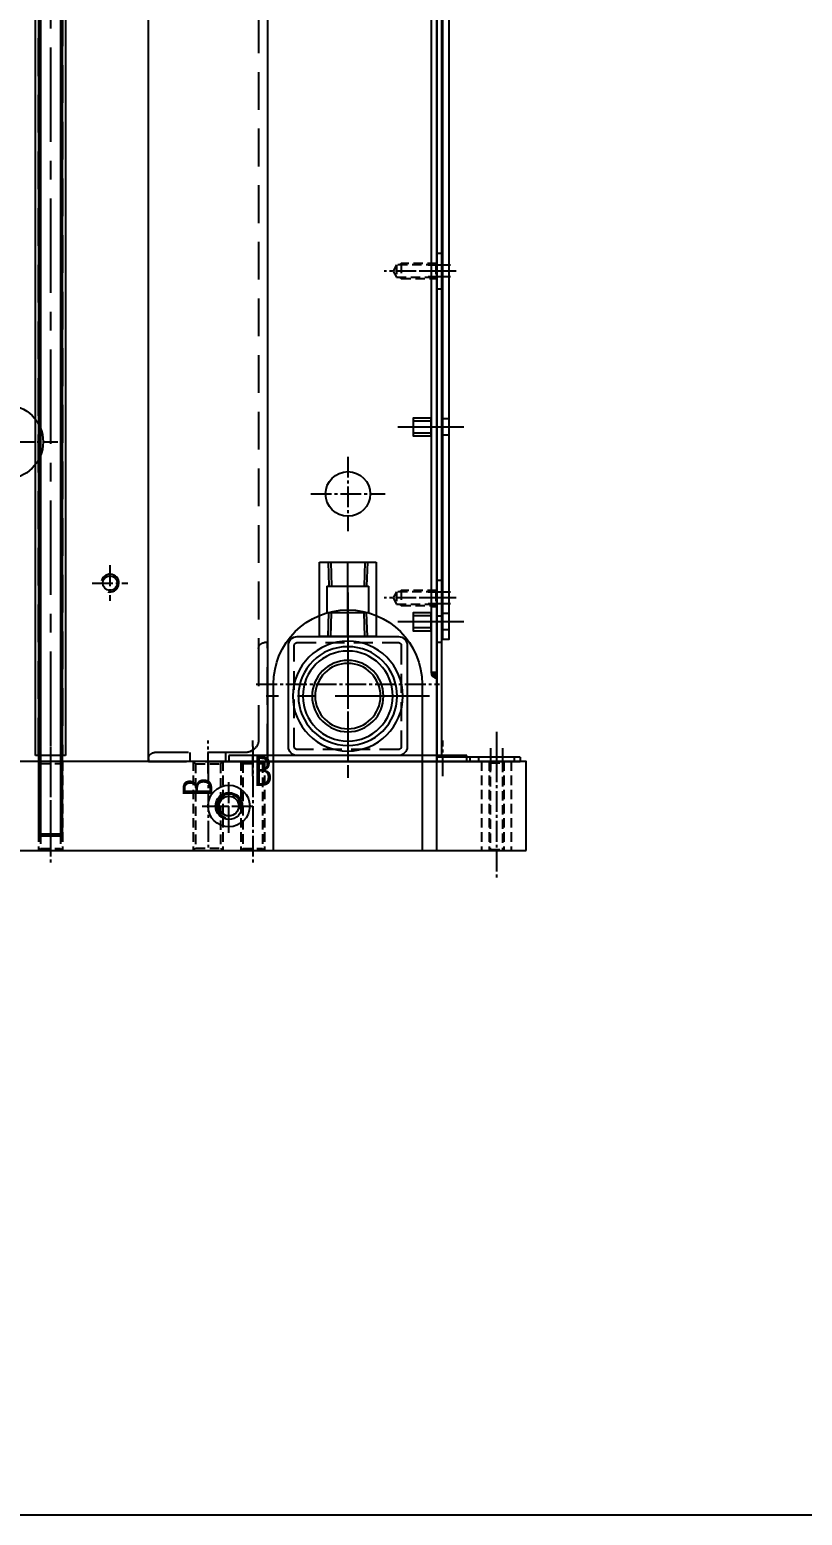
# Model space of a CAD drawing. Header units: millimetres. Extents: x 282 to 14566, y -4134 to 5341.
# Drawn here: x 7914 to 8173.9, y 472 to 971.8 of the extents above; entities that cross this region are included whole.
import ezdxf

# ---------------------------------------------------------------- set-up
doc = ezdxf.new("R2010")
doc.units = ezdxf.units.MM
for name, pattern in [('CENTER', [50.8, 31.75, -6.35, 6.35, -6.35]), ('CENTER1', [10, 7, -1, 1, -1]), ('HIDDEN', [9.525, 6.35, -3.175]), ('HIDDEN2', [4.7625, 3.175, -1.5875]), ('HIDDENX2', [19.05, 12.7, -6.35])]:
    doc.linetypes.add(name, pattern=pattern)
doc.layers.add('CENTER', color=1, linetype='CENTER')
doc.layers.add('THIN', color=3, linetype='Continuous')
doc.styles.add('HAN', font='')
doc.styles.get('HAN').set_extended_font_data('GulimChe')

# ---------------------------------------------------------------- blocks, each defined once
blk = doc.blocks.new('A$C0D8E1CFE')
at = {"color": 8}
for p, q in [((-5, -520.5), (-5, -2.5)), ((5, -2.5), (5, -520.5)), ((5, -520.5), (-5, -520.5))]:
    blk.add_line(p, q, dxfattribs=at)
at = {"color": 2, "linetype": 'HIDDENX2'}
for p, q in [((-4, -520.5), (-4, -2.5)), ((4, -2.5), (4, -520.5))]:
    blk.add_line(p, q, dxfattribs=at)
blk.add_line((-4, -546.82), (4, -546.82))
blk.add_lwpolyline([(-3.32, 22.5), (-4, 21.82), (-4, -546.82), (-3.32, -547.5), (3.32, -547.5), (4, -546.82), (4, 21.82), (3.32, 22.5)], close=True)
at = {"layer": 'CENTER'}
blk.add_line((0, 22.5), (0, -547.5), dxfattribs=at)
at = {"layer": 'THIN'}
for p, q in [((-3.32, 22.5), (-3.32, -547.5)), ((3.32, 22.5), (3.32, -547.5))]:
    blk.add_line(p, q, dxfattribs=at)
blk = doc.blocks.new('A$C6BE73133')
blk.add_blockref('A$C0D8E1CFE', (170, 522.5))
blk = doc.blocks.new('A$C6DBB1F85')
at = {"color": 251, "linetype": 'CENTER1'}
for p, q in [((5.68, 0), (-34.32, 0)), ((5.68, -68), (-34.32, -68)), ((5.68, -328), (-34.32, -328)), ((5.68, -396), (-34.32, -396))]:
    blk.add_line(p, q, dxfattribs=at)
at = {"color": 251, "linetype": 'HIDDEN2'}
for p, q in [((0.68, 4), (-29.32, 4)), ((0, 3.32), (-28.65, 3.32)), ((0.68, -4), (-29.32, -4)), ((0, -3.32), (-28.65, -3.32)), ((0.68, -64), (-29.32, -64)), ((0, -64.68), (-28.65, -64.68)), ((0.68, -72), (-29.32, -72)), ((0, -71.32), (-28.65, -71.32)), ((0.68, -324), (-29.32, -324)), ((0, -324.68), (-28.65, -324.68)), ((0.68, -332), (-29.32, -332)), ((0, -331.32), (-28.65, -331.32)), ((0.68, -392), (-29.32, -392)), ((0, -392.68), (-28.65, -392.68)), ((0, -399.32), (-28.65, -399.32)), ((0.68, -400), (-29.32, -400))]:
    blk.add_line(p, q, dxfattribs=at)
for points in [[(-29.32, 4), (-28.65, 3.32), (-28.65, -3.32), (-29.32, -4)], [(0.68, 4), (0, 3.32), (0, -3.32), (0.68, -4)], [(-29.32, -64), (-28.65, -64.68), (-28.65, -71.32), (-29.32, -72)], [(0.68, -64), (0, -64.68), (0, -71.32), (0.68, -72)], [(-29.32, -324), (-28.65, -324.68), (-28.65, -331.32), (-29.32, -332)], [(0.68, -324), (0, -324.68), (0, -331.32), (0.68, -332)], [(-29.32, -392), (-28.65, -392.68), (-28.65, -399.32), (-29.32, -400)], [(0.68, -392), (0, -392.68), (0, -399.32), (0.68, -400)]]:
    blk.add_lwpolyline(points, dxfattribs=at)
blk = doc.blocks.new('A$C45F8230B')
at = {"color": 6, "linetype": 'HIDDEN2'}
for p, q in [((0.81, 5), (-29.19, 5)), ((0, 4.19), (-28.38, 4.19)), ((0, -4.19), (-28.38, -4.19)), ((0.81, -5), (-29.19, -5)), ((0.81, -361), (-29.19, -361)), ((0, -361.81), (-28.38, -361.81)), ((0.81, -371), (-29.19, -371)), ((0, -370.19), (-28.38, -370.19))]:
    blk.add_line(p, q, dxfattribs=at)
at = {"color": 6, "linetype": 'CENTER1'}
for p, q in [((0.81, 0), (-29.19, 0)), ((0.81, -366), (-29.19, -366))]:
    blk.add_line(p, q, dxfattribs=at)
at = {"color": 6, "linetype": 'HIDDEN2'}
for points in [[(-29.19, 5), (-28.38, 4.19), (-28.38, -4.19), (-29.19, -5)], [(0.81, 5), (0, 4.19), (0, -4.19), (0.81, -5)], [(-29.19, -361), (-28.38, -361.81), (-28.38, -370.19), (-29.19, -371)], [(0.81, -361), (0, -361.81), (0, -370.19), (0.81, -371)]]:
    blk.add_lwpolyline(points, dxfattribs=at)
blk = doc.blocks.new('A$C3AAF212B')
at = {"linetype": 'HIDDEN2'}
for p, q in [((30, 285), (0, 285)), ((30, 282.5), (0, 282.5)), ((29.57, 282.07), (0.43, 282.07)), ((30, 277.5), (0, 277.5)), ((30, 275), (0, 275)), ((29.57, 277.93), (0.43, 277.93)), ((10, 43.3), (30, 43.3)), ((10, 36.7), (30, 36.7)), ((10, -36.7), (30, -36.7)), ((10, -43.3), (30, -43.3)), ((30, -275), (0, -275)), ((30, -277.5), (0, -277.5)), ((29.57, -277.93), (0.43, -277.93)), ((30, -282.5), (0, -282.5)), ((29.57, -282.07), (0.43, -282.07)), ((30, -285), (0, -285))]:
    blk.add_line(p, q, dxfattribs=at)
at = {"color": 1, "linetype": 'CENTER1'}
for p, q in [((40, 280), (-10, 280)), ((15, 197), (15, 183)), ((8, 190), (22, 190)), ((15, 102), (15, 88)), ((8, 95), (22, 95)), ((35, 40), (-5, 40)), ((15, 7), (15, -7)), ((8, 0), (22, 0)), ((35, -40), (-5, -40)), ((15, -88), (15, -102)), ((8, -95), (22, -95)), ((15, -183), (15, -197)), ((8, -190), (22, -190)), ((40, -280), (-10, -280))]:
    blk.add_line(p, q, dxfattribs=at)
at = {"color": 2, "ltscale": 10}
blk.add_lwpolyline([(0, -290), (30, -290), (30, 290), (0, 290)], close=True, dxfattribs=at)
at = {"linetype": 'HIDDEN2'}
for points in [[(0, 277.5), (0.43, 277.93), (0.43, 282.07), (0, 282.5)], [(30, 277.5), (29.57, 277.93), (29.57, 282.07), (30, 282.5)], [(0, 34.5), (10, 34.5), (10, 45.5), (0, 45.5)], [(0, -45.5), (10, -45.5), (10, -34.5), (0, -34.5)], [(0, -277.5), (0.43, -277.93), (0.43, -282.07), (0, -282.5)], [(30, -277.5), (29.57, -277.93), (29.57, -282.07), (30, -282.5)]]:
    blk.add_lwpolyline(points, dxfattribs=at)
at = {"ltscale": 10}
for centre in [(15, 190), (15, 95), (15, 0), (15, -95), (15, -190)]:
    blk.add_circle(centre, 3.32, dxfattribs=at)
at = {"layer": 'THIN', "ltscale": 10}
for centre in [(15, 190), (15, 95), (15, 0), (15, -95), (15, -190)]:
    blk.add_arc(centre, 4, 255, 165, dxfattribs=at)
for name, p in [('A$C6DBB1F85', (29.32, 198)), ('A$C45F8230B', (29.19, 183))]:
    blk.add_blockref(name, p)
at = {"color": 3, "style": 'HAN'}
for p in [(18.08, 195.59), (18.08, 100.59), (18.08, 5.59), (18.08, -89.41), (18.08, -184.41)]:
    blk.add_text('B', height=10, dxfattribs=at).set_placement(p)
blk = doc.blocks.new('A$C45832701')
at = {"color": 2, "linetype": 'HIDDENX2'}
blk.add_line((-17, 632), (-17, 38), dxfattribs=at)
at = {"color": 1, "linetype": 'CENTER1'}
blk.add_line((0, -4), (0, 7), dxfattribs=at)
at = {"color": 2, "linetype": 'HIDDEN2'}
for p, q in [((-6, 0), (-6, 3)), ((6, 0), (6, 3))]:
    blk.add_line(p, q, dxfattribs=at)
at = {"color": 4}
blk.add_lwpolyline([(20, 0), (20, 670), (-20, 670), (-20, 0)], close=True, dxfattribs=at)
at = {"color": 2, "linetype": 'HIDDENX2'}
blk.add_lwpolyline([(-20, 0), (-20, 40), (-19, 40, -0.414214), (-17, 38), (-17, 7.5, 0.414214), (-12.5, 3), (18, 3, -0.414214), (20, 1), (20, 0)], format="xyb", close=True, dxfattribs=at)
blk = doc.blocks.new('A$C6A51511A')
at = {"color": 1, "linetype": 'CENTER1'}
for p, q in [((73, 180), (52.21, 180)), ((-92.5, 122.5), (-57.5, 122.5)), ((40.02, 117.5), (40.02, 92.5)), ((27.52, 105), (52.52, 105)), ((-40, 81), (-40, 69)), ((-46, 75), (-34, 75)), ((40, 71.8), (40, 10.2)), ((73, 70), (52.21, 70)), ((9.2, 41), (70.8, 41)), ((0, -9), (0, 9)), ((-9, 0), (9, 0))]:
    blk.add_line(p, q, dxfattribs=at)
at = {"color": 2, "linetype": 'HIDDEN2'}
for p, q in [((56.4, 182.07), (56.4, 177.93)), ((58, 182.5), (58, 177.5)), ((56.4, 72.07), (56.4, 67.93)), ((58, 72.5), (58, 67.5))]:
    blk.add_line(p, q, dxfattribs=at)
at = {"color": 30}
blk.add_lwpolyline([(-395, 41), (-395, -15), (15, -15), (15, 41, -1), (65, 41), (65, -15), (70, -15), (70, 683), (68, 685), (-448, 685), (-450, 683), (-450, -15), (-445, -15), (-445, 41, -1)], format="xyb", close=True, dxfattribs=at)
at = {"color": 2, "linetype": 'HIDDEN2'}
for points in [[(69.57, 182.07), (56.4, 182.07), (55.21, 180), (56.4, 177.93), (69.57, 177.93)], [(70, 182.5), (58, 182.5), (57.25, 182.07)], [(70, 182.5), (69.57, 182.07), (69.57, 177.93), (70, 177.5)], [(57.25, 177.93), (58, 177.5), (70, 177.5)], [(69.57, 72.07), (56.4, 72.07), (55.21, 70), (56.4, 67.93), (69.57, 67.93)], [(70, 72.5), (58, 72.5), (57.25, 72.07)], [(70, 72.5), (69.57, 72.07), (69.57, 67.93), (70, 67.5)], [(57.25, 67.93), (58, 67.5), (70, 67.5)]]:
    blk.add_lwpolyline(points, dxfattribs=at)
at = {"color": 30}
for centre, radius in [((-75, 122.5), 12.5), ((40.02, 105), 7.5), ((0, 0), 7), ((0, 0), 4.5)]:
    blk.add_circle(centre, radius, dxfattribs=at)
blk.add_circle((-40, 75), 2.46)
at = {"layer": 'THIN'}
blk.add_arc((-40, 75), 3, 255, 165, dxfattribs=at)
at = {"color": 6, "style": 'HAN'}
blk.add_text('B', height=10, dxfattribs=at).set_placement((8.25, 6.78))
blk = doc.blocks.new('A$C578054EA')
at = {"color": 2, "linetype": 'HIDDEN'}
for p, q in [((2, -462.75), (0, -462.75)), ((2, -468.25), (0, -468.25)), ((2, -528.25), (0, -528.25)), ((2, -533.75), (0, -533.75))]:
    blk.add_line(p, q, dxfattribs=at)
at = {"color": 1, "linetype": 'CENTER'}
for p, q in [((7, -465.5), (-5, -465.5)), ((7, -531), (-5, -531))]:
    blk.add_line(p, q, dxfattribs=at)
at = {"color": 3}
blk.add_lwpolyline([(0, -537), (0, 6), (2, 6), (2, -537)], close=True, dxfattribs=at)
blk = doc.blocks.new('A$C1A2F0240')
at = {"color": 1, "linetype": 'CENTER'}
blk.add_line((-3.24, 82.5), (13.2, 82.5), dxfattribs=at)
for p, q in [((2, 84.5), (8, 84.5)), ((2, 82.5), (8, 82.5)), ((2, 80.5), (8, 80.5)), ((2, 19), (8, 19)), ((2, 17), (8, 17)), ((2, 15), (8, 15))]:
    blk.add_line(p, q)
at = {"color": 2, "linetype": 'HIDDEN'}
blk.add_line((0, 22), (2, 22), dxfattribs=at)
at = {"color": 1, "linetype": 'CENTER', "ltscale": 3}
blk.add_line((-3.24, 17), (13.2, 17), dxfattribs=at)
at = {"color": 3}
blk.add_lwpolyline([(0, 565), (2, 565), (2, 0), (0, 0)], close=True, dxfattribs=at)
for points in [[(2, 85.5), (8, 85.5), (8, 79.5), (2, 79.5)], [(2, 20), (8, 20), (8, 14), (2, 14)]]:
    blk.add_lwpolyline(points, close=True)
blk = doc.blocks.new('A$C63215B74')
h = blk.add_hatch(color=256)
h.dxf.hatch_style = 1
h.paths.add_polyline_path([(-28, 28, -0.414214), (-30, 30), (-28, 30)])
at = {"color": 3}
for p, q in [((-28, 670.5), (-28, 0)), ((-26.5, 672), (-26.5, 1.5)), ((0, 1.5), (-28, 1.5)), ((-28, 0), (0, 0)), ((0, 1.5), (0, 0))]:
    blk.add_line(p, q, dxfattribs=at)
at = {"color": 2, "linetype": 'HIDDEN'}
for p, q in [((-28, 171), (-26.5, 171)), ((-28, 159), (-26.5, 159)), ((-28, 61), (-26.5, 61)), ((-28, 49), (-26.5, 49)), ((-26.5, 40), (-28, 40)), ((-14, 1.5), (-14, 0)), ((-2, 1.5), (-2, 0))]:
    blk.add_line(p, q, dxfattribs=at)
at = {"color": 1, "linetype": 'CENTER'}
for p, q in [((-21.5, 165), (-33, 165)), ((-23.5, 167), (-31, 167)), ((-23.5, 163), (-31, 163)), ((-21.5, 55), (-33, 55)), ((-23.5, 57), (-31, 57)), ((-23.5, 53), (-31, 53)), ((-8, 6.5), (-8, -5)), ((-10, 4.5), (-10, -3)), ((-6, 4.5), (-6, -3))]:
    blk.add_line(p, q, dxfattribs=at)
at = {"color": 6, "linetype": 'HIDDEN'}
blk.add_line((-17, 1.5), (-17, 0), dxfattribs=at)
blk.add_arc((-28, 30), 2, 180, 270)
at = {"xscale": -1}
blk.add_blockref('A$C1A2F0240', (-28, 30), dxfattribs=at)
blk = doc.blocks.new('A$C4DF10DE1')
for p, q in [((-22.5, 67), (-41.5, 67)), ((-41.5, 67), (-41.5, 42)), ((-37.72, 67), (-37.47, 59)), ((-26.28, 67), (-26.53, 59)), ((-22.5, 42), (-22.5, 67)), ((-37.72, 42), (-37.47, 50)), ((-26.28, 42), (-26.53, 50)), ((-41.5, 42), (-22.5, 42)), ((-72, 2), (8, 2)), ((-72, 0), (-72, 2)), ((8, 0), (-72, 0)), ((8, 2), (8, 0))]:
    blk.add_line(p, q)
at = {"color": 1, "linetype": 'CENTER1'}
for p, q in [((-64, -5), (-64, 7)), ((0, -5), (0, 7))]:
    blk.add_line(p, q, dxfattribs=at)
for points in [[(-39, 50.25, 0.414214), (-38.75, 50), (-25.25, 50, 0.414214), (-25, 50.25), (-25, 58.75, 0.414214), (-25.25, 59), (-38.75, 59, 0.414214), (-39, 58.75)], [(-15, 42), (-49, 42, 0.414214), (-52, 39), (-52, 5, 0.414214), (-49, 2), (-15, 2, 0.414214), (-12, 5), (-12, 39, 0.414214)]]:
    blk.add_lwpolyline(points, format="xyb", close=True)
at = {"color": 2, "linetype": 'HIDDEN2', "ltscale": 2}
blk.add_lwpolyline([(-15, 40), (-49, 40, 0.414214), (-50, 39), (-50, 5, 0.414214), (-49, 4), (-15, 4, 0.414214), (-14, 5), (-14, 39, 0.414214)], format="xyb", close=True, dxfattribs=at)
for radius in [18.5, 16.62, 12, 11]:
    blk.add_circle((-32, 22), radius)
at = {"layer": 'CENTER'}
for p, q in [((-32, 49.5), (-32, -5.5)), ((-59.5, 22), (-4.5, 22))]:
    blk.add_line(p, q, dxfattribs=at)
blk.add_lwpolyline([(-32, 42), (-32, 50), (-32, 59), (-32, 67)], dxfattribs=at)
at = {"layer": 'THIN'}
for p, q in [((-38.58, 67), (-38.33, 59)), ((-25.42, 67), (-25.67, 59)), ((-38.58, 42), (-38.33, 50)), ((-25.42, 42), (-25.67, 50))]:
    blk.add_line(p, q, dxfattribs=at)
blk.add_circle((-32, 22), 15.15, dxfattribs=at)

msp = doc.modelspace()

# ---------------------------------------------------------------- linework, layer by layer
at = {"color": 1}
msp.add_lwpolyline([(5110.126, 2582.022), (9726.902, 2582.022), (9726.902, 472.022), (5110.126, 472.022)], close=True, dxfattribs=at)

# ---------------------------------------------------------------- block references
at = {"xscale": -1}
for name, p in [('A$C45832701', (7973.991, 725.631)), ('A$C4DF10DE1', (7988.991, 725.631))]:
    msp.add_blockref(name, p, dxfattribs=at)
for name, p in [('A$C63215B74', (8078.991, 725.631)), ('A$C6A51511A', (7980.991, 710.631)), ('A$C6BE73133', (7750.991, 725.631)), ('A$C578054EA', (8052.991, 1303.631))]:
    msp.add_blockref(name, p)
at = {"rotation": 90}
msp.add_blockref('A$C3AAF212B', (7790.991, 695.631), dxfattribs=at)

doc.saveas('drawing.dxf')
